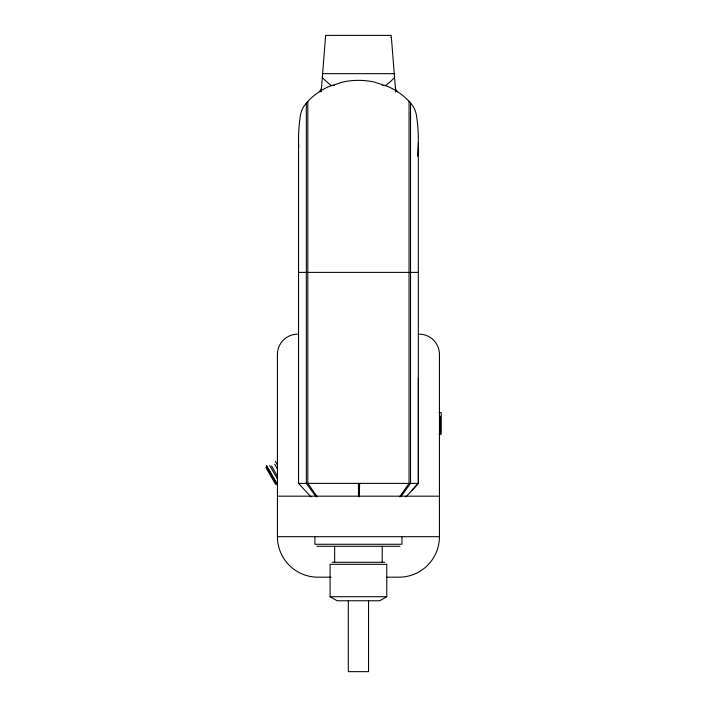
<?xml version="1.0" encoding="UTF-8"?>
<svg xmlns="http://www.w3.org/2000/svg" width="707" height="707" viewBox="0 0 707 707"><rect width="100%" height="100%" fill="white"/><g stroke="black" fill="none" stroke-linecap="round" stroke-linejoin="round"><path stroke-width="1.06" d="M314.898 536.684L314.898 544.266L401.956 544.266L401.974 536.684M405.915 496.897L418.323 483.385L418.323 377.883M418.323 142.805L418.341 483.385L411.677 490.623M359.395 496.791L359.58 483.385M321.164 92.007L325.644 35.368L391.227 35.394L395.708 92.016M321.491 87.836L320.837 89.992L319.272 91.777A79.308 52.627 0 0 0 307.845 101.348M399.641 496.782L409.053 483.385L409.053 101.34A79.308 52.627 0 0 0 397.626 91.769L396.035 89.992L395.381 87.845M400.816 496.791L410.537 483.385L410.537 102.975L409.053 101.34M317.266 496.791L307.81 483.385L307.81 101.34L303.612 106.686A49.366 32.761 0 0 0 300.404 115.497L299.574 121.489A359.103 238.303 0 0 0 298.69 147.25M319.272 91.777L321.278 90.514A65.035 43.162 0 0 1 329.02 86.484L342.648 82.056A50.374 33.432 0 0 1 374.233 82.039L387.843 86.493A65.044 43.162 0 0 1 395.584 90.523L397.599 91.777M386.782 596.717L379.686 600.764L337.151 600.764L330.089 596.717L330.089 564.31L386.764 564.31L386.782 596.717L330.089 596.717M322.613 73.669L394.259 73.669M334.597 85.512L331.353 85.512L329.02 83.735A73.51 62.472 0 0 1 322.321 77.523M382.266 85.512L385.518 85.512L387.843 83.735A73.51 62.481 0 0 0 394.55 77.523M298.513 272.381L306.325 272.381M307.81 272.381L409.053 272.381M410.537 272.381L418.35 272.381M439.091 412.658L441.256 412.658L441.256 434.116L439.091 434.116M298.513 483.385L418.35 483.385M277.427 496.173L439.445 496.173M297.682 334.155A20.256 20.256 0 0 0 277.427 354.41L277.427 536.684L439.445 536.684L439.445 354.41A20.256 20.256 0 0 0 419.189 334.155M316.939 546.29L399.932 546.29M332.122 562.286L384.749 562.286M331.07 577.186L317.929 577.186A40.502 40.502 0 0 1 277.427 536.684M386.897 577.186L398.942 577.186A40.502 40.502 0 0 0 439.445 536.684M310.947 496.888L298.54 483.385L298.54 142.805M410.537 102.975L413.259 106.686A49.322 32.734 0 0 1 416.458 115.497L417.298 121.489A359.333 238.453 0 0 1 417.51 156.132M316.056 496.791L306.325 483.385L306.325 102.975M275.412 461.415L277.427 464.906M274.67 464.181L277.586 469.227M271.523 465.975L277.568 476.456M269.659 465.506L277.542 479.152M266.795 465.895L277.453 484.348M266.424 466.019L277.162 484.604M266.247 466.125L276.985 484.71M265.876 467.504L275.597 484.339M358.431 483.385L358.467 496.791M440.461 416.176L440.461 434.407M382.222 546.29L382.222 562.286M368.55 600.764L368.55 671.65L348.295 671.65L348.295 600.764M334.65 546.29L334.65 562.286M390.759 37.621A37.542 25.85 -44.7 0 1 391.236 37.506"/></g></svg>
